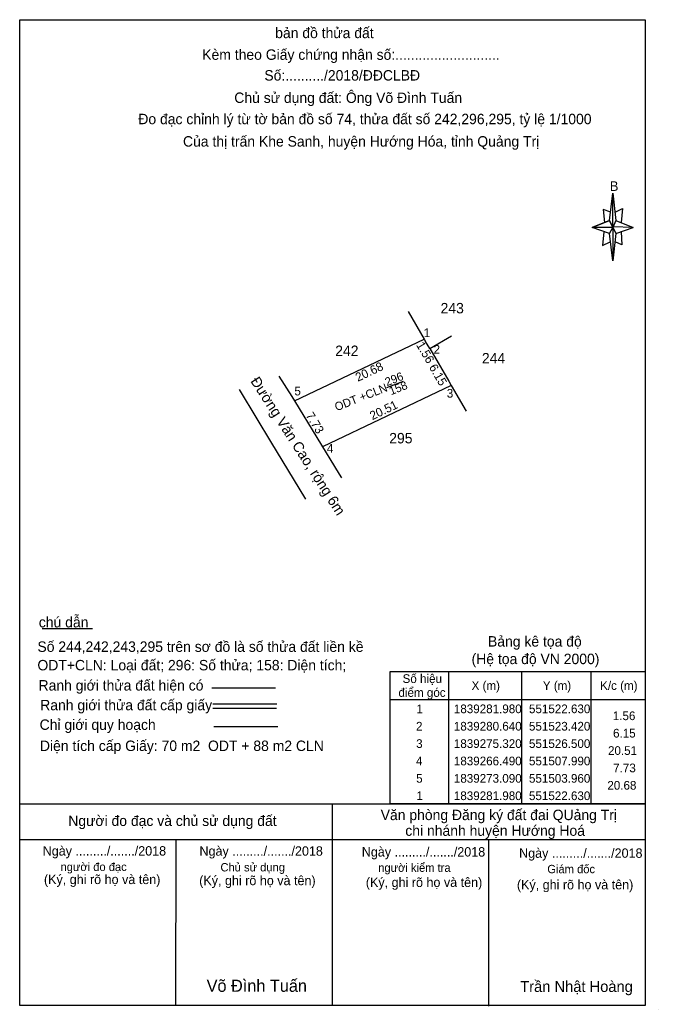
# Model space of a CAD drawing. Extents: x 551114 to 552515, y 1839186 to 1839361.
# Drawn here: x 551464.4 to 551556.3, y 1839185.6 to 1839327.9 of the extents above; entities that cross this region are included whole.
import ezdxf

# ---------------------------------------------------------------- set-up
doc = ezdxf.new("R2010")
doc.units = 0
for name, color, linetype in [('Level 13', 7, 'Continuous'), ('Level 17', 7, 'Continuous'), ('Level 5', 7, 'Continuous'), ('Level 6', 7, 'Continuous'), ('Level 63', 7, 'Continuous')]:
    doc.layers.add(name, color=color, linetype=linetype)

msp = doc.modelspace()

# ---------------------------------------------------------------- linework, layer by layer
at = {"layer": 'Level 13'}
for p, q in [((551520.29, 1839285.94), (551522.63, 1839281.98)), ((551503.96, 1839273.09), (551522.63, 1839281.98)), ((551522.63, 1839281.98), (551522.82, 1839281.66)), ((551523.42, 1839280.64), (551522.82, 1839281.66)), ((551523.42, 1839280.64), (551526.14, 1839275.93)), ((551501.71, 1839276.67), (551503.56, 1839273.74)), ((551526.14, 1839275.93), (551526.5, 1839275.32)), ((551526.5, 1839275.32), (551507.99, 1839266.49)), ((551526.5, 1839275.32), (551528.64, 1839271.6)), ((551503.56, 1839273.74), (551503.96, 1839273.09)), ((551503.96, 1839273.09), (551510.38, 1839262.54)), ((551500.49, 1839267.27), (551505.53, 1839258.96)), ((551510.38, 1839262.54), (551510.69, 1839262.03))]:
    msp.add_line(p, q, dxfattribs=at)
for points in [[(551523.42, 1839280.64), (551526.54, 1839282.48)], [(551517.25, 1839275.01), (551519.62, 1839275.95)], [(551495.98, 1839274.73), (551498.54, 1839270.51), (551500.49, 1839267.27)]]:
    msp.add_lwpolyline(points, dxfattribs=at)
at = {"layer": 'Level 17'}
for p, q in [((551467.65, 1839240.38), (551474.89, 1839240.38)), ((551509.41, 1839186.08), (551509.41, 1839215.16)), ((551486.89, 1839186.08), (551486.93, 1839210)), ((551531.89, 1839186.04), (551531.93, 1839209.96))]:
    msp.add_line(p, q, dxfattribs=at)
at = {"layer": 'Level 5'}
for p, q in [((551549.27, 1839299.04), (551549.77, 1839302.96)), ((551549.47, 1839300.24), (551548.37, 1839300.64)), ((551548.37, 1839300.64), (551548.57, 1839298.76)), ((551550.07, 1839300.24), (551551.17, 1839300.76)), ((551551.17, 1839300.76), (551550.97, 1839298.76)), ((551549.27, 1839299.04), (551546.77, 1839298.04)), ((551546.77, 1839298.04), (551549.27, 1839299.04)), ((551549.77, 1839298.04), (551549.27, 1839299.04)), ((551549.27, 1839299.04), (551550.17, 1839297.16)), ((551552.67, 1839298.04), (551549.77, 1839298.16)), ((551549.77, 1839298.16), (551549.77, 1839298.04)), ((551550.17, 1839299.04), (551552.67, 1839298.04)), ((551549.27, 1839297.16), (551546.77, 1839298.04)), ((551549.77, 1839298.04), (551546.77, 1839298.04)), ((551548.47, 1839297.44), (551548.27, 1839295.44)), ((551549.77, 1839298.04), (551550.17, 1839297.16)), ((551550.17, 1839297.16), (551549.77, 1839293.24)), ((551550.17, 1839297.16), (551552.67, 1839298.04)), ((551550.17, 1839297.16), (551552.67, 1839298.04)), ((551550.97, 1839297.44), (551551.07, 1839295.56)), ((551548.27, 1839295.44), (551549.37, 1839295.96)), ((551551.07, 1839295.56), (551550.07, 1839295.96))]:
    msp.add_line(p, q, dxfattribs=at)
for points in [[(551464.41, 1839327.92), (551554.41, 1839327.92)], [(551464.41, 1839186.12), (551464.41, 1839327.92)], [(551554.41, 1839327.92), (551554.41, 1839186.12)]]:
    msp.add_lwpolyline(points, dxfattribs=at)
for points in [[(551549.77, 1839302.96), (551550.17, 1839299.04), (551549.77, 1839298.04)], [(551549.77, 1839298.04), (551549.77, 1839293.24), (551549.27, 1839297.16)]]:
    msp.add_lwpolyline(points, close=True, dxfattribs=at)
at = {"layer": 'Level 6'}
for p, q in [((551492.07, 1839231.84), (551501.21, 1839231.84)), ((551492.21, 1839229.52), (551501.41, 1839229.52)), ((551492.21, 1839228.92), (551501.35, 1839228.92)), ((551464.41, 1839215.16), (551554.41, 1839215.16)), ((551464.41, 1839210), (551554.41, 1839210)), ((551556.29, 1839185.6), (551556.29, 1839185.6)), ((551556.29, 1839185.6), (551556.29, 1839185.6)), ((551556.29, 1839185.6), (551556.29, 1839185.6))]:
    msp.add_line(p, q, dxfattribs=at)
msp.add_lwpolyline([(551554.41, 1839186.12), (551464.41, 1839186.12)], dxfattribs=at)
at = {"layer": 'Level 63'}
for p, q in [((551526.11, 1839234.16), (551526.11, 1839215.16)), ((551536.61, 1839234.16), (551536.61, 1839215.16)), ((551546.61, 1839234.16), (551546.61, 1839215.16)), ((551517.71, 1839230.16), (551554.41, 1839230.16)), ((551492.33, 1839226.28), (551501.53, 1839226.28))]:
    msp.add_line(p, q, dxfattribs=at)
msp.add_lwpolyline([(551517.71, 1839234.16), (551554.41, 1839234.16), (551554.41, 1839215.16), (551517.71, 1839215.16)], close=True, dxfattribs=at)

# ---------------------------------------------------------------- texts
at = {"layer": 'Level 13'}
for s, height, p in [('243', 1.5, (551524.97, 1839285.69)), ('1', 1.25, (551522.53, 1839282.27)), ('242', 1.5, (551509.81, 1839279.56)), ('2', 1.25, (551523.96, 1839279.88)), ('244', 1.5, (551530.92, 1839278.49)), ('5', 1.25, (551503.93, 1839273.89)), ('3', 1.25, (551525.86, 1839273.57)), ('295', 1.5, (551517.58, 1839266.99)), ('4', 1.25, (551508.6, 1839265.64))]:
    msp.add_text(s, height=height, dxfattribs=at).set_placement(p)
for s, height, rotation, p in [('1.56', 1.25, 300.5216, (551521.41, 1839281.15)), ('20.68', 1.25, 25.4622, (551513.08, 1839275.84)), ('6.15', 1.25, 300.0686, (551523.25, 1839277.95)), ('296', 1.2, 21.5611, (551517.25, 1839275.2)), ('Đường Văn Cao, rộng 6m', 1.5, 302.7987, (551497.55, 1839275.95)), ('ODT +CLN', 1.2, 21.5611, (551510.01, 1839271.61)), ('158', 1.2, 21.5611, (551517.84, 1839273.91)), ('20.51', 1.25, 25.503, (551515.15, 1839270.31)), ('7.73', 1.25, 301.4085, (551505.51, 1839271.01))]:
    msp.add_text(s, height=height, rotation=rotation, dxfattribs=at).set_placement(p)
at = {"layer": 'Level 5'}
for s, height, p in [('bản đồ thửa đất', 1.5, (551501.17, 1839325.28)), ('Kèm theo Giấy chứng nhận số:...........................', 1.5, (551490.67, 1839322.16)), ('Số:........../2018/ĐĐCLBĐ', 1.5, (551499.61, 1839319.18)), ('Chủ sử dụng đất: Ông Võ Đình Tuấn', 1.5, (551495.28, 1839315.96)), ('Đo đạc chỉnh lý từ tờ bản đồ số 74, thửa đất số 242,296,295, tỷ lệ 1/1000 ', 1.5, (551481.47, 1839312.9)), ('Của thị trấn Khe Sanh, huyện Hướng Hóa, tỉnh Quảng Trị', 1.5, (551487.9, 1839309.68)), ('B', 1.38, (551549.33, 1839303.3))]:
    msp.add_text(s, height=height, dxfattribs=at).set_placement(p)
at = {"layer": 'Level 6'}
for s, height, p in [('chú dẫn', 1.5, (551467.15, 1839240.52)), ('Số 244,242,243,295 trên sơ đồ là số thửa đất liền kề', 1.5, (551466.95, 1839237)), ('Bảng kê tọa độ', 1.5, (551531.79, 1839237.76)), ('ODT+CLN: Loại đất; 296: Số thửa; 158: Diện tích;', 1.5, (551466.95, 1839234.34)), ('(Hệ tọa độ VN 2000)', 1.5, (551529.43, 1839235.24)), ('Ranh giới thửa đất hiện có ', 1.5, (551467.11, 1839231.44)), ('Ranh giới thửa đất cấp giấy', 1.5, (551467.35, 1839228.6)), ('Chỉ giới quy hoạch', 1.5, (551467.27, 1839225.78)), ('Diện tích cấp Giấy: 70 m2  ODT + 88 m2 CLN', 1.5, (551467.31, 1839222.74)), (' Văn phòng Đăng ký đất đai QUảng Trị', 1.5, (551515.79, 1839212.8)), ('Người đo đạc và chủ sử dụng đất', 1.5, (551471.39, 1839211.96)), ('chi nhánh huyện Hướng Hoá', 1.5, (551519.89, 1839210.54)), ('Ngày ........./......./2018', 1.35, (551467.71, 1839207.7)), ('Ngày ........./......./2018', 1.35, (551490.27, 1839207.68)), ('Ngày ........./......./2018', 1.35, (551513.63, 1839207.56)), ('Ngày ........./......./2018', 1.35, (551536.27, 1839207.38)), ('người đo đạc', 1.2, (551470.27, 1839205.48)), ('Chủ sử dụng', 1.2, (551493.29, 1839205.42)), ('người kiểm tra', 1.2, (551515.99, 1839205.36)), ('Giám đốc', 1.2, (551540.33, 1839205.16)), ('(Ký, ghi rõ họ và tên)', 1.35, (551467.89, 1839203.6)), ('(Ký, ghi rõ họ và tên)', 1.35, (551490.23, 1839203.44)), ('(Ký, ghi rõ họ và tên)', 1.35, (551514.21, 1839203.18)), ('(Ký, ghi rõ họ và tên)', 1.35, (551535.95, 1839202.84)), ('Võ Đình Tuấn', 1.75, (551491.3, 1839188.1)), ('Trần Nhật Hoàng', 1.5799, (551536.43, 1839188.08))]:
    msp.add_text(s, height=height, dxfattribs=at).set_placement(p)
at = {"layer": 'Level 63'}
for s, p in [('Số hiệu', (551519.5, 1839232.53)), ('X (m)', (551529.43, 1839231.53)), ('Y (m)', (551539.68, 1839231.53)), ('K/c (m)', (551547.93, 1839231.53)), ('điểm góc', (551518.91, 1839230.53)), (' 1', (551521.03, 1839228.18)), ('1839281.980', (551526.88, 1839228.18)), ('551522.630', (551537.69, 1839228.18)), ('1.56', (551549.75, 1839227.18)), (' 2', (551520.97, 1839225.68)), ('1839280.640', (551526.88, 1839225.68)), ('551523.420', (551537.69, 1839225.68)), ('6.15', (551549.79, 1839224.68)), (' 3', (551520.99, 1839223.18)), ('1839275.320', (551526.88, 1839223.18)), ('551526.500', (551537.69, 1839223.18)), ('20.51', (551549.06, 1839222.18)), (' 4', (551520.96, 1839220.68)), ('1839266.490', (551526.88, 1839220.68)), ('551507.990', (551537.69, 1839220.68)), ('7.73', (551549.81, 1839219.68)), (' 5', (551520.99, 1839218.18)), ('1839273.090', (551526.88, 1839218.18)), ('551503.960', (551537.69, 1839218.18)), ('20.68', (551548.97, 1839217.18)), (' 1', (551521.03, 1839215.68)), ('1839281.980', (551526.88, 1839215.68)), ('551522.630', (551537.69, 1839215.68))]:
    msp.add_text(s, height=1.25, dxfattribs=at).set_placement(p)

doc.saveas('drawing.dxf')
